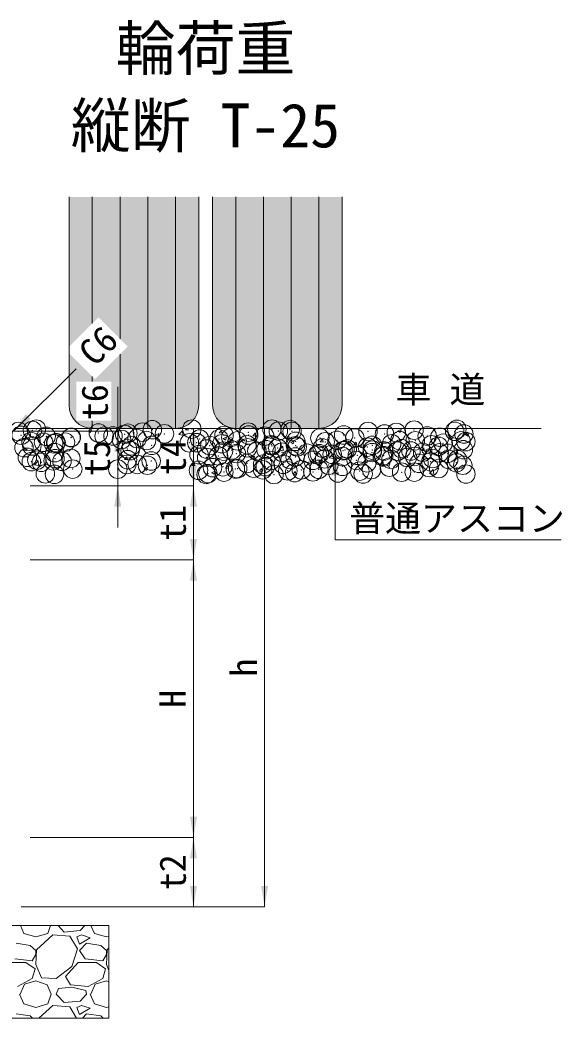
# Model space of a CAD drawing. Units: millimetres, scale not verified. Extents: x 289 to 42849, y -1182 to 27464.
# Drawn here: x 3735 to 4321, y 20405 to 21483 of the extents above; entities that cross this region are included whole.
import ezdxf
from ezdxf.enums import TextEntityAlignment as Align

# ---------------------------------------------------------------- set-up
doc = ezdxf.new("R2010")
doc.units = ezdxf.units.MM
doc.header["$LTSCALE"] = 40
doc.header["$PDMODE"] = 32
doc.header["$PDSIZE"] = 20
for name, color, linetype, lineweight in [('0_2', 7, 'Continuous', 20), ('寸法線', 7, 'Continuous', 9), ('ﾊｯﾁﾝｸﾞ', 7, 'Continuous', 5)]:
    doc.layers.add(name, color=color, linetype=linetype, lineweight=lineweight)
doc.styles.add('ＭＳ ゴシック', font='')
doc.styles.get('ＭＳ ゴシック').set_extended_font_data('MS Gothic')

# ---------------------------------------------------------------- blocks, each defined once
blk = doc.blocks.new('filled_arrow')
at = {"color": 0, "linetype": 'Continuous', "lineweight": -2}
blk.add_solid([(7.5, 1.25), (0, 0), (7.5, -1.25)], dxfattribs=at)

msp = doc.modelspace()

# ---------------------------------------------------------------- hatches: boundary and pattern name
at = {"layer": 'ﾊｯﾁﾝｸﾞ'}
h = msp.add_hatch(color=256, dxfattribs=at)
h.paths.add_polyline_path([(3816.44, 21094.87), (3788.36, 21122.95), (3788.36, 21066.75, 0.41421), (3813.36, 21041.75), (3903.36, 21041.75, 0.41421), (3928.36, 21066.75), (3928.36, 21291.75), (3788.36, 21291.75), (3788.36, 21129.95), (3820.13, 21161.72), (3851.71, 21130.14)])
h.paths.add_polyline_path([(3833.91, 21049.92), (3795.99, 21049.92), (3795.99, 21092.25), (3833.91, 21092.25)], flags=16)
msp.add_hatch(color=256, dxfattribs=at).paths.add_polyline_path([(4083.36, 21291.75), (3943.36, 21291.75), (3943.36, 21066.75, 0.41421), (3968.36, 21041.75), (4058.36, 21041.75, 0.41421), (4083.36, 21066.75)])

# ---------------------------------------------------------------- linework, layer by layer
at = {"layer": '0_2', "lineweight": 9}
for p, q in [((3788.36, 21066.75), (3788.36, 21291.75)), ((3928.36, 21291.75), (3928.36, 21066.75)), ((3943.36, 21066.75), (3943.36, 21291.75)), ((4083.36, 21291.75), (4083.36, 21066.75)), ((3728.37, 21038.69), (3795.89, 21106.22))]:
    msp.add_line(p, q, dxfattribs=at)
at = {"layer": '0_2', "lineweight": 5}
for p, q in [((3813.36, 21154.95), (3813.36, 21291.75)), ((3843.36, 21291.75), (3843.36, 21138.49)), ((3873.36, 21291.75), (3873.36, 21041.75)), ((3903.36, 21041.75), (3903.36, 21291.75)), ((3968.36, 21041.75), (3968.36, 21291.75)), ((3998.36, 21291.75), (3998.36, 21041.75)), ((4028.36, 21291.75), (4028.36, 21041.75)), ((4058.36, 21041.75), (4058.36, 21291.75)), ((3843.36, 21121.79), (3843.36, 21041.75)), ((3813.36, 21092.25), (3813.36, 21097.95)), ((3813.36, 21041.75), (3813.36, 21049.92))]:
    msp.add_line(p, q, dxfattribs=at)
at = {"layer": '0_2'}
for p, q in [((3731.36, 21041.75), (4298.34, 21041.75)), ((3201.37, 20504.61), (3831.37, 20504.61)), ((3831.37, 20404.61), (3831.37, 20504.61)), ((3201.37, 20404.61), (3831.37, 20404.61))]:
    msp.add_line(p, q, dxfattribs=at)
at = {"layer": '0_2', "lineweight": 9}
for centre, start, end in [((3813.36, 21066.75), 180, 270), ((3903.36, 21066.75), 270, 0), ((3968.36, 21066.75), 180, 270), ((4058.36, 21066.75), 270, 0)]:
    msp.add_arc(centre, 25, start, end, dxfattribs=at)
at = {"layer": '寸法線'}
for p, q in [((3840.86, 21086.75), (3840.86, 20993.55)), ((3840.86, 21083.55), (3840.86, 20934.61)), ((3746.36, 21041.75), (3840.86, 21041.75)), ((3746.36, 21041.75), (3999.59, 21041.75)), ((3746.36, 21041.75), (3922.72, 21041.75)), ((3922.72, 21041.75), (3922.72, 20979.61)), ((3999.59, 21041.75), (3999.59, 20524.61)), ((3586.36, 21038.55), (3840.86, 21038.55)), ((3586.36, 21038.55), (3840.86, 21038.55)), ((3746.36, 20979.61), (3840.86, 20979.61)), ((3746.36, 20979.61), (3922.72, 20979.61)), ((3746.36, 20979.61), (3922.72, 20979.61)), ((3922.72, 20979.61), (3922.72, 20899.61)), ((3746.36, 20899.61), (3922.72, 20899.61)), ((3746.36, 20899.61), (3922.72, 20899.61)), ((3922.72, 20899.61), (3922.72, 20599.61)), ((3746.36, 20599.61), (3922.72, 20599.61)), ((3746.36, 20599.61), (3922.72, 20599.61)), ((3922.72, 20599.61), (3922.72, 20524.61)), ((3736.37, 20524.61), (3922.72, 20524.61)), ((3736.37, 20524.61), (3999.59, 20524.61))]:
    msp.add_line(p, q, dxfattribs=at)
msp.add_lwpolyline([(4075.94, 21013.66), (4075.94, 20921.21), (4319.97, 20921.21)], dxfattribs=at)
at = {"layer": 'ﾊｯﾁﾝｸﾞ'}
for p, q in [((3737.79, 21041.75), (3738.42, 21041.33)), ((3738.42, 21041.33), (3738.56, 21041.75)), ((3808.91, 21038.98), (3812.46, 21040.35)), ((3811.43, 21037.26), (3812.46, 21040.33)), ((3913.99, 21039.99), (3915.47, 21041.75)), ((3917.07, 21039.73), (3916.7, 21041.75)), ((4072.67, 21041.75), (4073.13, 21041.44)), ((4073.13, 21041.44), (4073.23, 21041.75)), ((4143.61, 21039.09), (4147.17, 21040.46)), ((4146.14, 21037.37), (4147.17, 21040.44)), ((3808.9, 21038.96), (3811.43, 21037.26)), ((3881.9, 21034.9), (3884.43, 21033.19)), ((3881.91, 21034.91), (3885.47, 21036.28)), ((3884.43, 21033.19), (3885.46, 21036.26)), ((3906.79, 21035.07), (3910.75, 21039.2)), ((3906.8, 21035.05), (3911.32, 21034.35)), ((3911.32, 21034.37), (3910.76, 21039.2)), ((3913.99, 21039.99), (3917.03, 21039.73)), ((3950.43, 21036.8), (3952.88, 21039.72)), ((3950.43, 21036.8), (3953.47, 21036.54)), ((3953.51, 21036.55), (3952.92, 21039.73)), ((3954.91, 21030.83), (3957.44, 21029.12)), ((3954.92, 21030.84), (3958.47, 21032.21)), ((3957.44, 21029.12), (3958.47, 21032.19)), ((3961.01, 21026.66), (3964.96, 21030.79)), ((3965.54, 21025.96), (3964.98, 21030.79)), ((3986.87, 21033.62), (3989.32, 21036.54)), ((3986.87, 21033.62), (3989.9, 21033.35)), ((3989.94, 21033.36), (3989.36, 21036.54)), ((4023.3, 21030.43), (4025.75, 21033.35)), ((4023.3, 21030.43), (4026.34, 21030.16)), ((4026.38, 21030.17), (4025.79, 21033.35)), ((4059.74, 21027.24), (4062.19, 21030.16)), ((4062.82, 21026.98), (4062.23, 21030.17)), ((4143.61, 21039.08), (4146.13, 21037.37)), ((4216.61, 21035.01), (4219.14, 21033.3)), ((4216.62, 21035.02), (4220.18, 21036.39)), ((4219.14, 21033.3), (4220.17, 21036.37)), ((3738.86, 21017.72), (3741.31, 21020.64)), ((3741.94, 21017.46), (3741.35, 21020.65)), ((3766.22, 21022.6), (3769.78, 21023.96)), ((3766.22, 21022.58), (3768.74, 21020.88)), ((3768.74, 21020.88), (3769.77, 21023.94)), ((3839.23, 21018.53), (3842.79, 21019.89)), ((3841.75, 21016.81), (3842.78, 21019.88)), ((3961.02, 21026.65), (3965.53, 21025.95)), ((4015.22, 21018.26), (4019.18, 21022.38)), ((4019.75, 21017.56), (4019.19, 21022.38)), ((4027.92, 21026.78), (4031.48, 21028.14)), ((4027.92, 21026.76), (4030.44, 21025.05)), ((4030.45, 21025.05), (4031.48, 21028.12)), ((4059.74, 21027.24), (4062.78, 21026.98)), ((4096.18, 21024.05), (4098.63, 21026.97)), ((4096.18, 21024.05), (4099.21, 21023.79)), ((4099.25, 21023.79), (4098.67, 21026.98)), ((4100.92, 21022.69), (4103.45, 21020.99)), ((4100.93, 21022.71), (4104.49, 21024.07)), ((4103.45, 21020.99), (4104.48, 21024.06)), ((4132.61, 21020.87), (4135.06, 21023.78)), ((4132.61, 21020.87), (4135.65, 21020.6)), ((4135.69, 21020.61), (4135.1, 21023.79)), ((4169.05, 21017.68), (4171.5, 21020.6)), ((4172.13, 21017.42), (4171.54, 21020.6)), ((4173.93, 21018.62), (4176.46, 21016.92)), ((4173.94, 21018.64), (4177.49, 21020)), ((4176.46, 21016.92), (4177.49, 21019.99)), ((3738.86, 21017.72), (3741.89, 21017.45)), ((3775.29, 21014.53), (3777.74, 21017.45)), ((3775.29, 21014.53), (3778.33, 21014.27)), ((3778.37, 21014.27), (3777.78, 21017.46)), ((3839.22, 21018.51), (3841.75, 21016.81)), ((3848.17, 21008.16), (3850.62, 21011.08)), ((3848.17, 21008.16), (3851.2, 21007.89)), ((3851.25, 21007.9), (3850.66, 21011.08)), ((3985.23, 21010.37), (3987.76, 21008.67)), ((3985.24, 21010.39), (3988.8, 21011.76)), ((3987.76, 21008.67), (3988.79, 21011.74)), ((4015.23, 21018.24), (4019.75, 21017.54)), ((4069.44, 21009.85), (4073.4, 21013.97)), ((4069.45, 21009.83), (4073.97, 21009.13)), ((4073.97, 21009.15), (4073.41, 21013.97)), ((4169.05, 21017.68), (4172.09, 21017.41)), ((4205.49, 21014.49), (4207.94, 21017.41)), ((4205.49, 21014.49), (4208.52, 21014.22)), ((4208.57, 21014.23), (4207.98, 21017.42)), ((3750.88, 21002.4), (3754.84, 21006.53)), ((3750.89, 21002.39), (3755.41, 21001.69)), ((3755.41, 21001.7), (3754.85, 21006.53)), ((3869.54, 20998.06), (3872.07, 20996.35)), ((3869.55, 20998.07), (3873.11, 20999.44)), ((3872.07, 20996.35), (3873.1, 20999.42)), ((3921.04, 21001.78), (3923.49, 21004.7)), ((3921.04, 21001.78), (3924.08, 21001.51)), ((3924.12, 21001.52), (3923.53, 21004.71)), ((3957.48, 20998.59), (3959.93, 21001.51)), ((3957.48, 20998.59), (3960.51, 20998.33)), ((3960.56, 20998.33), (3959.97, 21001.52)), ((3993.91, 20995.41), (3996.36, 20998.32)), ((3996.99, 20995.15), (3996.41, 20998.33)), ((4058.24, 21006.31), (4060.77, 21004.6)), ((4058.25, 21006.32), (4061.8, 21007.69)), ((4060.77, 21004.6), (4061.8, 21007.67)), ((4123.66, 21001.44), (4127.61, 21005.56)), ((4123.66, 21001.42), (4128.18, 21000.72)), ((4128.18, 21000.74), (4127.62, 21005.56)), ((4131.25, 21002.25), (4134.81, 21003.62)), ((4131.25, 21002.24), (4133.77, 21000.53)), ((4133.77, 21000.53), (4134.8, 21003.6)), ((4177.87, 20993.03), (4181.83, 20997.15)), ((4182.4, 20992.33), (4181.84, 20997.15)), ((4204.25, 20998.17), (4206.78, 20996.46)), ((4204.26, 20998.19), (4207.82, 20999.55)), ((4206.78, 20996.46), (4207.81, 20999.53)), ((3942.55, 20993.99), (3945.08, 20992.29)), ((3942.56, 20994.01), (3946.11, 20995.37)), ((3945.08, 20992.29), (3946.11, 20995.35)), ((3993.91, 20995.4), (3996.95, 20995.14)), ((4030.35, 20992.22), (4032.8, 20995.14)), ((4030.35, 20992.22), (4033.39, 20991.95)), ((4033.43, 20991.96), (4032.84, 20995.14)), ((4069.07, 20991.75), (4069.24, 20991.95)), ((4069.32, 20991.75), (4069.28, 20991.96)), ((4177.88, 20993.01), (4182.4, 20992.31))]:
    msp.add_line(p, q, dxfattribs=at)
at = {"layer": 'ﾊｯﾁﾝｸﾞ', "lineweight": 13}
for p, q in [((3735.73, 20504.61), (3739.42, 20496)), ((3765.32, 20496), (3768.4, 20504.61)), ((3782.85, 20497.53), (3776.35, 20504.61)), ((3805.38, 20504.61), (3800.38, 20499.05)), ((3811.93, 20504.61), (3815.62, 20496)), ((3739.42, 20496), (3752.37, 20492.19)), ((3752.37, 20492.19), (3765.32, 20496)), ((3770.66, 20494.48), (3753.13, 20478.48)), ((3788.95, 20492.95), (3770.66, 20494.48)), ((3800.38, 20499.05), (3782.85, 20497.53)), ((3797.33, 20479.24), (3788.95, 20492.95)), ((3801.9, 20494.48), (3796.57, 20492.19)), ((3796.57, 20492.19), (3799.61, 20484.57)), ((3799.61, 20484.57), (3811.04, 20491.43)), ((3811.04, 20491.43), (3801.9, 20494.48)), ((3815.62, 20496), (3828.57, 20492.19)), ((3828.57, 20492.19), (3831.37, 20493.01)), ((3746.27, 20483.05), (3731.03, 20485.33)), ((3752.37, 20477.71), (3746.27, 20483.05)), ((3807.23, 20485.33), (3799.61, 20477.71)), ((3822.47, 20483.05), (3807.23, 20485.33)), ((3828.57, 20477.71), (3822.47, 20483.05)), ((3831.37, 20480.34), (3829.33, 20478.48)), ((3748.56, 20466.28), (3752.37, 20473.14)), ((3753.13, 20478.48), (3752.37, 20462.47)), ((3752.37, 20473.14), (3752.37, 20477.71)), ((3791.23, 20460.19), (3797.33, 20479.24)), ((3799.61, 20477.71), (3805.71, 20468.57)), ((3824.76, 20466.28), (3828.57, 20473.14)), ((3829.33, 20478.48), (3828.57, 20462.47)), ((3828.57, 20473.14), (3828.57, 20477.71)), ((3721.89, 20464.76), (3741.7, 20464.76)), ((3729.51, 20468.57), (3748.56, 20466.28)), ((3741.7, 20464.76), (3751.61, 20457.9)), ((3751.61, 20457.9), (3748.56, 20447.23)), ((3752.37, 20462.47), (3758.47, 20448)), ((3774.47, 20447.23), (3791.23, 20460.19)), ((3784.37, 20449.52), (3798.09, 20464.76)), ((3798.09, 20464.76), (3817.9, 20464.76)), ((3805.71, 20468.57), (3824.76, 20466.28)), ((3817.9, 20464.76), (3827.81, 20457.9)), ((3827.81, 20457.9), (3824.76, 20447.23)), ((3828.57, 20462.47), (3831.37, 20455.83)), ((3748.56, 20447.23), (3732.56, 20438.85)), ((3758.47, 20448), (3774.47, 20447.23)), ((3789.71, 20440.38), (3784.37, 20449.52)), ((3824.76, 20447.23), (3808.76, 20438.85)), ((3735.61, 20430.47), (3740.18, 20441.14)), ((3740.18, 20441.14), (3752.37, 20444.95)), ((3752.37, 20444.95), (3764.56, 20440.38)), ((3764.56, 20440.38), (3769.13, 20430.47)), ((3774.47, 20430.47), (3776.75, 20436.57)), ((3791.23, 20438.09), (3776.75, 20436.57)), ((3808.76, 20438.85), (3789.71, 20440.38)), ((3806.47, 20434.28), (3791.23, 20438.09)), ((3811.81, 20430.47), (3816.38, 20441.14)), ((3816.38, 20441.14), (3828.57, 20444.95)), ((3828.57, 20444.95), (3831.37, 20443.9)), ((3734.84, 20430.47), (3739.42, 20419.8)), ((3765.32, 20419.8), (3769.13, 20430.47)), ((3782.85, 20421.33), (3774.47, 20430.47)), ((3807.23, 20430.47), (3800.38, 20422.85)), ((3807.23, 20430.47), (3806.47, 20434.28)), ((3811.04, 20430.47), (3815.62, 20419.8)), ((3739.42, 20419.8), (3752.37, 20415.99)), ((3752.37, 20415.99), (3765.32, 20419.8)), ((3770.66, 20418.28), (3755.69, 20404.61)), ((3788.95, 20416.75), (3770.66, 20418.28)), ((3800.38, 20422.85), (3782.85, 20421.33)), ((3796.37, 20404.61), (3788.95, 20416.75)), ((3801.9, 20418.28), (3796.57, 20415.99)), ((3796.57, 20415.99), (3799.61, 20408.37)), ((3799.61, 20408.37), (3811.04, 20415.23)), ((3811.04, 20415.23), (3801.9, 20418.28)), ((3815.62, 20419.8), (3828.57, 20415.99)), ((3828.57, 20415.99), (3831.37, 20416.81)), ((3746.27, 20406.85), (3731.03, 20409.13)), ((3748.83, 20404.61), (3746.27, 20406.85)), ((3807.23, 20409.13), (3802.71, 20404.61)), ((3822.47, 20406.85), (3807.23, 20409.13)), ((3825.03, 20404.61), (3822.47, 20406.85))]:
    msp.add_line(p, q, dxfattribs=at)
at = {"layer": 'ﾊｯﾁﾝｸﾞ'}
for p in [(3733.7, 21038.38), (3736.49, 21034.31), (3748.71, 21039.54), (3752.94, 21040.91), (3763.6, 21033.16), (3790.33, 21031.74), (3790.72, 21032.02), (3819.95, 21036.82), (3826.22, 21033.27), (3835.7, 21033.53), (3848.42, 21035.21), (3851.87, 21036.52), (3861.75, 21030.75), (3867.65, 21037.74), (3878.26, 21040.33), (3891.38, 21035.84), (3921, 21040.93), (3929.38, 21030.25), (3950.41, 21030.36), (3955.77, 21034.06), (3963.13, 21032.03), (3981.85, 21037.63), (3982.37, 21034.57), (3999.66, 21033.32), (4007.51, 21040.89), (4014.45, 21038.79), (4027.17, 21040.46), (4029.28, 21038.4), (4059.36, 21031.36), (4085.02, 21034.61), (4097.09, 21031.39), (4111.4, 21038.42), (4129.17, 21035.62), (4141.89, 21037.29), (4161.13, 21039.82), (4175.32, 21033.52), (4188.91, 21032.15), (4204.94, 21038.6), (4207.39, 21040.79), (4215, 21035.73), (3739.58, 21020.88), (3747.2, 21027.48), (3748.09, 21022.63), (3760.7, 21026.65), (3771.66, 21025.1), (3773.75, 21025.88), (3774.31, 21026.34), (3784.38, 21026.78), (3844.96, 21029.72), (3851.26, 21019.61), (3855.67, 21022.9), (3872.08, 21028.58), (3877.64, 21023.42), (3918.33, 21026.13), (3926.31, 21026.29), (3937.02, 21019.46), (3940.41, 21023.15), (3953.43, 21025.14), (3970.03, 21028.23), (3980.55, 21024), (3981.23, 21020.72), (4006.89, 21023.98), (4007.67, 21022.85), (4013.81, 21020.43), (4033.05, 21022.96), (4033.28, 21027.78), (4034.78, 21021.7), (4061.9, 21020.56), (4065.13, 21027.18), (4077.85, 21028.86), (4089.02, 21019.41), (4110.79, 21021.51), (4116.06, 21023.35), (4136.87, 21025.09), (4145.69, 21028.43), (4147.76, 21019.79), (4162.53, 21028.34), (4179.84, 21024.01), (4187.49, 21022.37), (4192.56, 21025.68), (4211.8, 21028.22), (4217.11, 21027.45), (3743.25, 21010.41), (3772.88, 21015.5), (3773.13, 21008.97), (3790.25, 21009.27), (3854.29, 21017.7), (3928.77, 21013.34), (3937.05, 21010.32), (3949.77, 21012), (3955.15, 21017.15), (3964.14, 21018.32), (3969.01, 21014.53), (3991.26, 21017.17), (4001.09, 21018.75), (4018.38, 21016.03), (4032.66, 21010.87), (4045.5, 21014.88), (4056.81, 21013.18), (4058.74, 21014.45), (4064.48, 21008.82), (4072.61, 21013.74), (4083.72, 21011.36), (4084.4, 21017.7), (4086.44, 21018.26), (4099.73, 21012.59), (4115.8, 21015.58), (4116.14, 21018.27), (4126.85, 21011.44), (4128.24, 21012.19), (4128.52, 21017.25), (4143.26, 21017.12), (4153.97, 21010.3), (4157.86, 21017.28), (4161.91, 21011.43), (4170.37, 21015.98), (4181.09, 21009.15), (4188.3, 21015.24), (4197.49, 21014.83), (4214.38, 21018.81), (3747.47, 21005.72), (3753.5, 21007.34), (3758.29, 21005.07), (3771.01, 21006.74), (3780.61, 21006.19), (3850.64, 21002.7), (3851.53, 21007.89), (3861.97, 21002.76), (3873.01, 21001.89), (3877.02, 21006.51), (3943.32, 20999.32), (3954.53, 21000.24), (3967.93, 20997.92), (3970.44, 20998.17), (3980.62, 21003.81), (3987.73, 20998.72), (3997.56, 21003.01), (4000.44, 21000.39), (4006.28, 21007.06), (4019.68, 21002.92), (4027.19, 21008.09), (4051.76, 21007.15), (4068.98, 21002.02), (4083.78, 21000.79), (4098.61, 21007.11), (4110.17, 21004.6), (4134.4, 20999.75), (4136.25, 21008.18), (4166.48, 21003.97), (4177.26, 20999.5), (4179.2, 21005.65), (4187.68, 20998.33), (4198.44, 21008.18), (4206.89, 21004.59), (4208.2, 21008.01), (4213.76, 21001.9), (3762.65, 20992.64), (3772.51, 20992.06), (3792.28, 20997.72), (3840.93, 20997.67), (3928.15, 20996.43), (3936.4, 20991.96), (3938.31, 20992.84), (3955.64, 20994.49), (3997.56, 20997.03), (4009.73, 20991.85), (4024.68, 20995.88), (4032.04, 20993.96), (4039.36, 20996.94), (4051.8, 20994.74), (4058.12, 20997.54), (4078.91, 20993.59), (4102.44, 20995.54), (4106.03, 20992.45), (4115.16, 20997.22), (4147.64, 20994.42), (4161.29, 20994.52), (4217.16, 20992.37)]:
    msp.add_point(p, dxfattribs=at)

# ---------------------------------------------------------------- block references
at = {"layer": '0_2', "lineweight": 9, "xscale": 3, "yscale": 3, "rotation": 45}
msp.add_blockref('filled_arrow', (3728.37, 21038.69), dxfattribs=at)
at = {"layer": '寸法線', "xscale": 3, "yscale": 3}
for p, rotation in [((3840.86, 21041.75), 90), ((3840.86, 21038.55), 90), ((3922.72, 21041.75), 270), ((3999.59, 21041.75), 270), ((3840.86, 21038.55), 270), ((4075.94, 21013.66), 270), ((3922.72, 20979.61), 90), ((3840.86, 20979.61), 270), ((3922.72, 20979.61), 270), ((3922.72, 20899.61), 90), ((3922.72, 20899.61), 270), ((3922.72, 20599.61), 90), ((3922.72, 20599.61), 270), ((3922.72, 20524.61), 90), ((3999.59, 20524.61), 90)]:
    msp.add_blockref('filled_arrow', p, dxfattribs=dict(at, rotation=rotation))

# ---------------------------------------------------------------- texts
at = {"layer": '0_2', "style": 'ＭＳ ゴシック'}
for s, p in [('輪荷重', (3838.73, 21476.12)), ('縦断 T-25', (3790.17, 21392.79))]:
    msp.add_text(s, height=47.47, dxfattribs=at).set_placement(p, align=Align.TOP_LEFT)
msp.add_text('C6', height=28.48, rotation=45, dxfattribs=at).set_placement((3795.89, 21127.43), align=Align.TOP_LEFT)
msp.add_text('車 道', height=28.48, dxfattribs=at).set_placement((4141.1, 21060.92), align=Align.BOTTOM_LEFT)
at = {"layer": '寸法線', "style": 'ＭＳ ゴシック'}
for s, p in [('t6', (3815.91, 21070.08)), ('t5', (3818.36, 21009.73)), ('t4', (3900.22, 21010.68)), ('t1', (3900.22, 20939.61)), ('h', (3977.09, 20783.18)), ('H', (3900.22, 20749.61)), ('t2', (3900.22, 20562.11))]:
    msp.add_text(s, height=28.48, rotation=90, dxfattribs=at).set_placement(p, align=Align.MIDDLE_CENTER)
msp.add_text('普通アスコン', height=28.48, dxfattribs=at).set_placement((4090.94, 20958.88), align=Align.TOP_LEFT)

doc.saveas('drawing.dxf')
